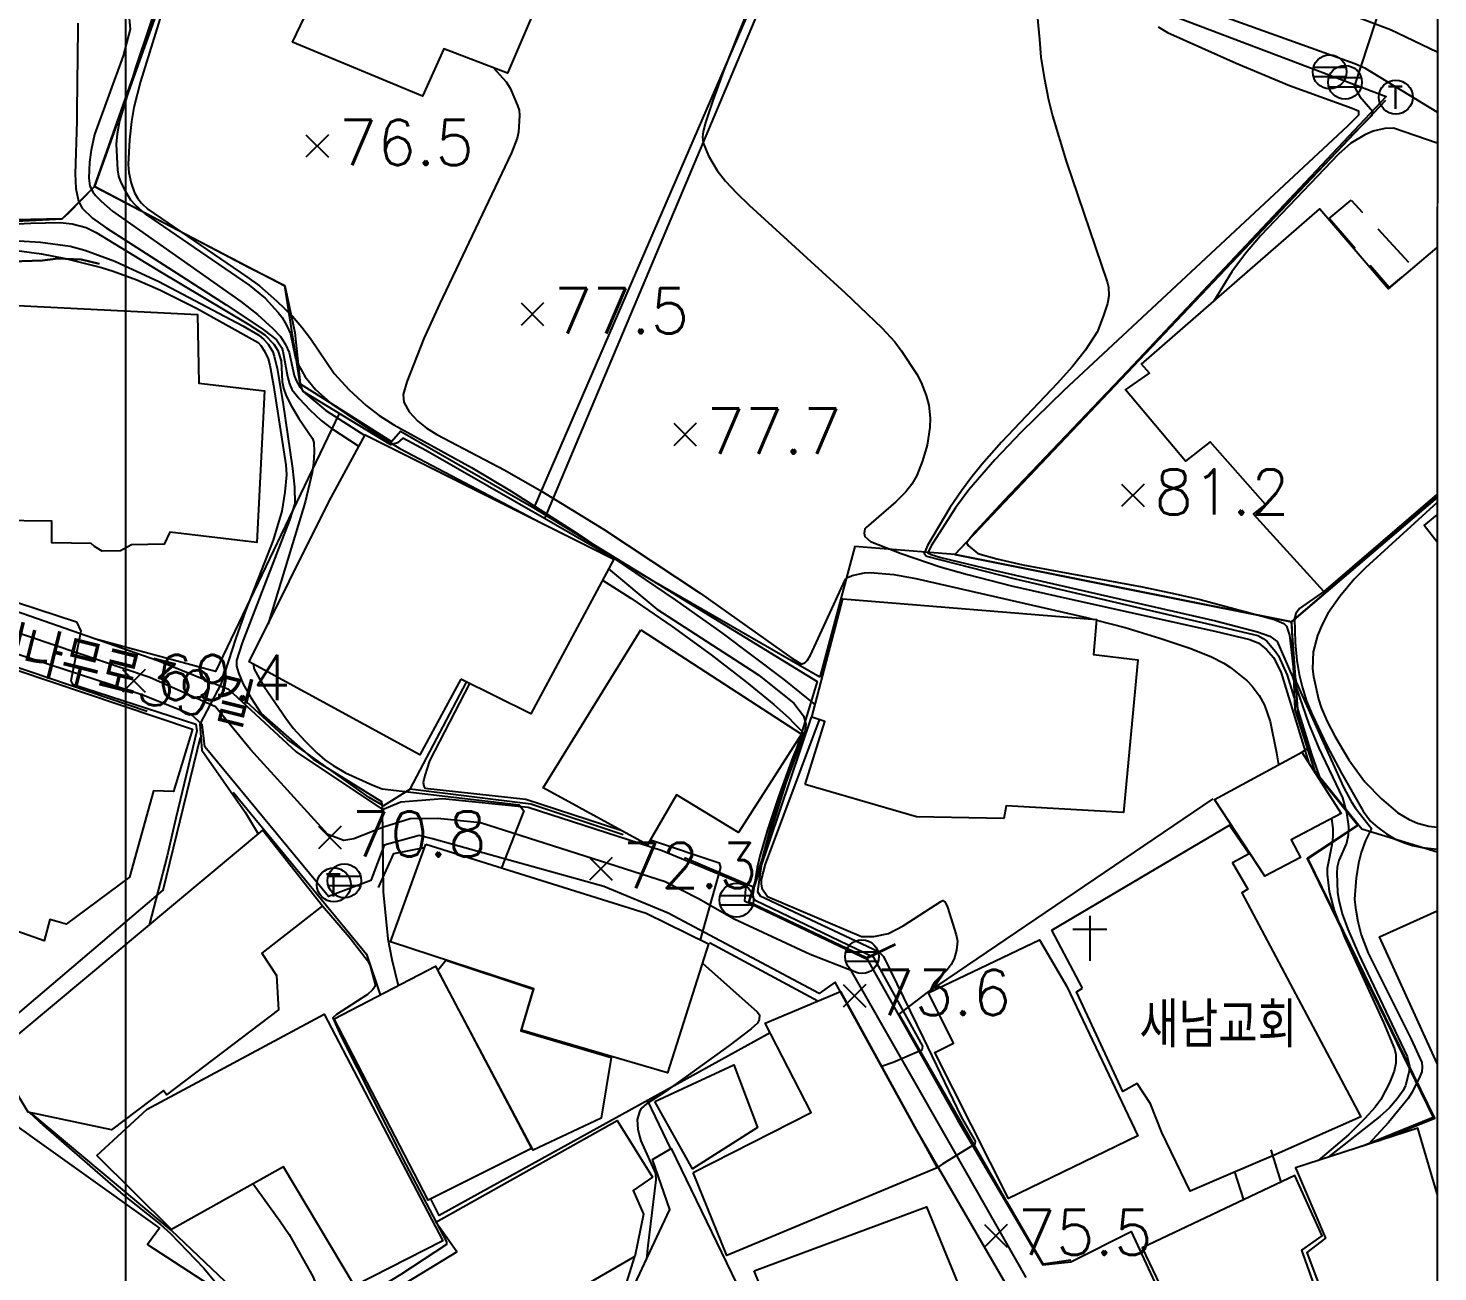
# Model space of a CAD drawing. Extents: x 199116 to 199565, y 548943 to 549516.
# Drawn here: x 199495.7 to 199558.1, y 549035.1 to 549090.2 of the extents above; entities that cross this region are included whole.
import ezdxf
from ezdxf.enums import TextEntityAlignment as Align

# ---------------------------------------------------------------- set-up
doc = ezdxf.new("R2010")
doc.units = 0
doc.header["$MEASUREMENT"] = 0
doc.linetypes.add('ANYANG3', pattern=[3, 2, -1])
for name, color, linetype in [('A0013114', 1, 'CONTINUOUS'), ('A0023210', 7, 'CONTINUOUS'), ('B0014111', 7, 'CONTINUOUS'), ('B0014112', 7, 'CONTINUOUS'), ('B0014116', 7, 'ANYANG3'), ('B0014421', 7, 'CONTINUOUS'), ('B0024121', 7, 'CONTINUOUS'), ('B0024122', 7, 'CONTINUOUS'), ('C0226232', 7, 'CONTINUOUS'), ('C0236241', 7, 'CONTINUOUS'), ('F0017111', 30, 'CONTINUOUS'), ('F0017114', 7, 'CONTINUOUS'), ('F0027132', 7, 'CONTINUOUS'), ('F0027217', 7, 'CONTINUOUS'), ('F0047224', 7, 'CONTINUOUS'), ('H0017334', 7, 'CONTINUOUS'), ('H0037335', 7, 'CONTINUOUS'), ('H0049111', 7, 'CONTINUOUS'), ('H0049140', 7, 'CONTINUOUS')]:
    doc.layers.add(name, color=color, linetype=linetype)
doc.styles.add('GHS', font='ROMANS', dxfattribs={"bigfont": 'NGSW.shx'})
doc.styles.add('HIST', font='romans.shx', dxfattribs={"bigfont": 'ngsw.shx'})

# ---------------------------------------------------------------- blocks, each defined once
blk = doc.blocks.new('F0027217')
at = {"layer": 'F0027217'}
for points in [[(0.5, 0.5), (-0.5, -0.5)], [(-0.5, 0.5), (0.5, -0.5)]]:
    blk.add_lwpolyline(points, dxfattribs=at)
blk = doc.blocks.new('C0226232')
at = {"layer": 'C0226232'}
for points in [[(-0.72, 0.211), (0.72, 0.211)], [(-0.722, -0.202), (0.722, -0.202)]]:
    blk.add_lwpolyline(points, dxfattribs=at)
blk.add_circle((0, 0), 0.75, dxfattribs=at)
blk = doc.blocks.new('C0236241')
at = {"layer": 'C0236241'}
blk.add_circle((0, 0), 0.75, dxfattribs=at)
at = {"layer": 'C0236241', "style": 'GHS'}
blk.add_text('T', height=1, dxfattribs=at).set_placement((-0.362, -0.524))
blk = doc.blocks.new('B0014421')
at = {"layer": 'B0014421'}
for points in [[(0, 2), (0, 0)], [(-0.75, 1.4), (0.75, 1.4)]]:
    blk.add_lwpolyline(points, dxfattribs=at)

msp = doc.modelspace()

# ---------------------------------------------------------------- linework, layer by layer
at = {"layer": 'A0013114', "flags": 128}
for points in [[(199558.118, 549086.461), (199554.94, 549088.4), (199554.47, 549088.61), (199536.97, 549094.9)], [(199491.02, 549065.82), (199501.44, 549062.19), (199504.57, 549060.92), (199507.57, 549058.14), (199511.39, 549055.58), (199512.21, 549055.93), (199514.05, 549056.08), (199517.85, 549055.69), (199523.78, 549053.77), (199527.48, 549052.24), (199527.43, 549051.54), (199532.86, 549048.96), (199536.885, 549041.809), (199540.65, 549035.42), (199541.89, 549035.55), (199544.55, 549036.9), (199546.25, 549033.24)], [(199539.17, 549034.3), (199535.327, 549040.908), (199535, 549041.47), (199531.45, 549047.94), (199530.73, 549047.44), (199524.04, 549051), (199521.19, 549052.17), (199513.6, 549054.29), (199513.01, 549054.43), (199511.46, 549054.01), (199510.88, 549052.44), (199509, 549051.74), (199503.52, 549058.36), (199503.4, 549059.35), (199502.91, 549059.8), (199500.73, 549060.67), (199491.89, 549063.54)]]:
    msp.add_lwpolyline(points, dxfattribs=at)
at = {"layer": 'A0023210', "flags": 128}
for points in [[(199558.118, 549089.122), (199556.038, 549090.119), (199552.238, 549091.554), (199538.782, 549097.071), (199524.617, 549102.98), (199516.737, 549106.401), (199504.634, 549111.335), (199500.87, 549113.208), (199491.964, 549117.935), (199486.797, 549127.032), (199483.86, 549131.78), (199480.125, 549137.844), (199475.304, 549145.67), (199467.39, 549160.096), (199466.011, 549167.268), (199466.054, 549169.234), (199469.338, 549180.799), (199472.775, 549182.927)], [(199539.91, 549034.86), (199536.726, 549040.443), (199532.16, 549048.45), (199530.332, 549049.162), (199526.974, 549050.724), (199525.389, 549051.63), (199523.91, 549052.39), (199515.73, 549054.99), (199513.83, 549055.19), (199512.61, 549055.18), (199511.43, 549054.8), (199510.121, 549054.282), (199509.673, 549054.215), (199508.969, 549054.485), (199505.55, 549058.25), (199503.99, 549060.14), (199501.09, 549061.43), (199491.46, 549064.68)]]:
    msp.add_lwpolyline(points, dxfattribs=at)
at = {"layer": 'B0014111', "flags": 128}
for points in [[(199548.254, 549056.03), (199552.11, 549058.131), (199553.865, 549055.417), (199551.648, 549054.243), (199552.06, 549053.464), (199550.482, 549052.629)], [(199542.404, 549047.674), (199541.048, 549050.249), (199548.916, 549054.897), (199549.779, 549053.625), (199549.05, 549053.219), (199549.73, 549052.053), (199549.452, 549051.891), (199554.73, 549041.97), (199550.86, 549040.27), (199548.953, 549039.456), (199547.177, 549038.68), (199545.922, 549041.278), (199545.42, 549042.55), (199544.82, 549043.46), (199544.18, 549043.1), (199542.14, 549047.52)], [(199541.708, 549047.753), (199544.853, 549041.138), (199539.126, 549038.367), (199535.854, 549044.83), (199536.681, 549045.243), (199535.581, 549047.472), (199540.495, 549049.82)]]:
    msp.add_lwpolyline(points, close=True, dxfattribs=at)
at = {"layer": 'B0014112', "flags": 128}
for points in [[(199519.871, 549098.437), (199520.55, 549098.18), (199518.6, 549093.72), (199519.18, 549093.45), (199516.93, 549088.2), (199514.11, 549089.27), (199513.16, 549087.17), (199507.41, 549089.57), (199508.3, 549091.45), (199503.11, 549093.76), (199507.203, 549103.255), (199508.022, 549105.381), (199515.929, 549102.073), (199516.213, 549102.752), (199520.759, 549100.671)], [(199514.86, 549061.353), (199513.039, 549058.001), (199505.49, 549062.124), (199509.023, 549069.239), (199510.628, 549072.182), (199521.639, 549066.672), (199517.961, 549059.819)], [(199513.85, 549048.474), (199514.199, 549048.918), (199518.073, 549047.634), (199517.515, 549045.792), (199521.517, 549044.604), (199521.085, 549041.916), (199518.072, 549040.503)], [(199493.84, 549042.53), (199501.51, 549037.05), (199500.98, 549036.32), (199503.69, 549034.56), (199502.61, 549033.09), (199501.87, 549033.43), (199499.83, 549030.41), (199496.95, 549032.07), (199496.43, 549031.46), (199489.83, 549036.55)], [(199526.357, 549027.406), (199522.575, 549034.564), (199523.33, 549036.181), (199524.118, 549037.868), (199523.358, 549040.084), (199524.172, 549040.572), (199528.867, 549030.907), (199528.393, 549028.242)]]:
    msp.add_lwpolyline(points, close=True, dxfattribs=at)
for points in [[(199558.117, 549069.557), (199553.09, 549065.24), (199549.98, 549068.67), (199550.51, 549069.09), (199548.059, 549071.862), (199546.959, 549071.012), (199544.305, 549074.165), (199545.364, 549074.91), (199545.01, 549075.31), (199552.92, 549082.19), (199555.96, 549078.65), (199558.117, 549080.478)], [(199491.8, 549068.41), (199492.26, 549078.05), (199503.2, 549077.5), (199503.26, 549074.47), (199506.16, 549074.12), (199505.82, 549067.41), (199501.97, 549067.87), (199501.72, 549067.33), (199500.27, 549067.3), (199499.79, 549067.04), (199498.98, 549067.02), (199498.63, 549067.23), (199498.48, 549067.36), (199496.75, 549067.4), (199496.74, 549068.36), (199491.8, 549068.41)], [(199558.117, 549067.424), (199557.54, 549068.17), (199558.117, 549068.637)], [(199530.11, 549056.7), (199530.99, 549059.48), (199530.41, 549059.67), (199531.79, 549064.91), (199543.02, 549064), (199542.89, 549062.45), (199544.85, 549062.22), (199544.22, 549055.45), (199539.02, 549055.75), (199538.92, 549055.19), (199535.04, 549055.26), (199530.11, 549056.7)], [(199522.83, 549063.55), (199529.95, 549058.92), (199527.16, 549054.57), (199524.41, 549056.24), (199523.132, 549054.015), (199518.51, 549056.54), (199522.83, 549063.55)], [(199491.99, 549062.83), (199502.98, 549059.14), (199502.14, 549056.38), (199501.25, 549056.42), (199500.19, 549052.59), (199497.38, 549050.51), (199496.65, 549050.72), (199496.41, 549049.77), (199492.17, 549051.26), (199492.36, 549052.42), (199490.8, 549053.05), (199489.79, 549054.49), (199490.27, 549056.71), (199490.07, 549056.83), (199491.99, 549062.83)], [(199494.16, 549044.73), (199506.09, 549054.67), (199508.73, 549051.32), (199506.05, 549049.23), (199506.7, 549048.24), (199506.79, 549046.72), (199501.82, 549042.95), (199501.69, 549043.14), (199499.38, 549041.4), (199495.7, 549042.19), (199494.16, 549044.73)], [(199513.31, 549054.05), (199523.07, 549050.99), (199525.83, 549049.64), (199524.01, 549043.93), (199517.55, 549045.81), (199518.1, 549047.65), (199511.74, 549049.73), (199513.31, 549054.05)], [(199558.115, 549044.335), (199555.564, 549049.948), (199558.116, 549051.1)], [(199509.25, 549046.32), (199513.74, 549048.65), (199517.99, 549040.57), (199513.42, 549038.29), (199509.25, 549046.32)], [(199525.16, 549039.51), (199530.38, 549042.17), (199528.35, 549046.12), (199531.68, 549047.53), (199535.96, 549039.72), (199526.64, 549035.83), (199525.16, 549039.51)], [(199498.73, 549040.27), (199500.96, 549042.31), (199508.81, 549046.53), (199514.06, 549036.49), (199510.15, 549034.5), (199507.01, 549039.77), (199502.04, 549036.99), (199498.73, 549040.27)], [(199523.45, 549042.66), (199526.95, 549044.28), (199528, 549041.51), (199525.13, 549039.67), (199523.45, 549042.66)], [(199511.51, 549034.07), (199514.68, 549036), (199513.76, 549037.32), (199521.79, 549041.82), (199523.35, 549039.3), (199522.49, 549038.72), (199522.96, 549037.67), (199522.57, 549035.79), (199513.55, 549030.56), (199511.51, 549034.07)], [(199558.115, 549038.567), (199557.26, 549041.48), (199551.84, 549039.72), (199553.17, 549036.61), (199552.34, 549035.97), (199553.66, 549032.44), (199558.115, 549033.591)], [(199548.45, 549029.03), (199554.11, 549030.46), (199552.11, 549036.07), (199553.02, 549036.71), (199551.8, 549039.38), (199545.04, 549036.18), (199548.45, 549029.03)], [(199527.85, 549035.16), (199535.49, 549037.99), (199536.99, 549034.31), (199536.35, 549034.02), (199537.89, 549025.64), (199531.82, 549024.68), (199529.72, 549024.31), (199528.23, 549024.78), (199528.74, 549030.176), (199529.84, 549030.27), (199527.85, 549035.16)]]:
    msp.add_lwpolyline(points, dxfattribs=at)
at = {"layer": 'B0014116', "flags": 128}
msp.add_lwpolyline([(199553.329, 549081.761), (199554.301, 549082.567), (199557.054, 549079.6), (199555.987, 549078.698)], close=True, dxfattribs=at)
at = {"layer": 'B0024121', "flags": 128}
for points in [[(199498.63, 549083.18), (199497.48, 549082), (199497.2, 549081.74), (199493.03, 549081.65), (199479.84, 549080.86), (199474.96, 549102.27), (199484.83, 549107.82), (199493.88, 549112.04), (199500.22, 549109.61)], [(199524.19, 549099.53), (199530.56, 549096.92), (199518.57, 549068.47), (199513.31, 549071.49), (199512.29, 549072.03), (199512.06, 549071.82), (199511.76, 549071.73), (199507.88, 549074.1), (199507.74, 549074.43), (199507.06, 549078.77), (199506.23, 549079.2), (199505.49, 549079.57), (199498.63, 549083.18), (199506.94, 549106.78), (199520.39, 549101.14)], [(199435.991, 549087.597), (199431.873, 549075.644), (199431.885, 549075.642), (199443.257, 549073.6), (199449.211, 549072.99), (199451.494, 549073.36), (199453.454, 549073.82), (199457.314, 549074.4), (199477.945, 549078.871), (199479.833, 549079.36), (199496.331, 549079.9), (199497.011, 549079.98), (199498.037, 549079.94), (199498.835, 549079.751)], [(199509.47, 549073.12), (199503.99, 549061.7), (199498.64, 549063.15)], [(199558.116, 549053.701), (199554.77, 549054.72), (199552.703, 549057.266), (199551.97, 549059.63), (199551.66, 549063.9), (199558.117, 549069.427)], [(199530.76, 549061.44), (199518.57, 549068.47)], [(199551.66, 549063.9), (199536.75, 549066.88)], [(199487.995, 549054.277), (199489.187, 549054.935), (199491.41, 549063.17), (199500.97, 549059.94)], [(199522.06, 549054.46), (199517.96, 549055.82), (199512.62, 549056.49), (199515.112, 549061.228)], [(199512.62, 549056.49), (199511.43, 549055.75), (199510.8, 549056.12), (199507.18, 549058.68), (199505.37, 549060.36)], [(199534.1, 549049.62), (199532.83, 549049.02), (199527.63, 549051.49), (199530.39, 549059.68)], [(199494.648, 549032.834), (199492.904, 549034.014), (199487.502, 549037.306), (199492.401, 549043.394), (199492.065, 549043.845), (199501.68, 549052.01), (199503.33, 549058.79)], [(199552.117, 549058.12), (199552.35, 549058.27)], [(199504.78, 549056.36), (199510.69, 549049.18), (199511.29, 549047.38)], [(199539.07, 549038.2), (199534.28, 549046.52), (199535.537, 549047.479), (199548.196, 549056.055)], [(199555.52, 549040.92), (199558.01, 549041.92), (199552.39, 549053.4), (199554.63, 549054.89)], [(199511.21, 549052.13), (199511.9, 549053.64), (199513.255, 549053.899)], [(199527.85, 549052.13), (199524.77, 549053.45)], [(199525.88, 549049.69), (199530.68, 549047.11)], [(199528.57, 549045.69), (199513.9, 549037.61), (199513.53, 549038.34)], [(199523.13, 549042.68), (199524.154, 549040.562)], [(199505.92, 549033.27), (199502.05, 549036.94), (199495.82, 549042.16)], [(199541.88, 549035.63), (199540.66, 549035.46), (199539.07, 549038.2)], [(199521.9, 549033.66), (199522.57, 549035.79)]]:
    msp.add_lwpolyline(points, dxfattribs=at)
at = {"layer": 'B0024122', "flags": 128}
msp.add_lwpolyline([(199530.56, 549096.92), (199536.9, 549094.35), (199547.075, 549090.482), (199555.846, 549087.16), (199536.75, 549066.88), (199532.31, 549067.24), (199530.76, 549061.44)], dxfattribs=at)
at = {"layer": 'F0017111', "flags": 128}
for points, elevation in [([(199503.59, 549097.25), (199500.67, 549087.82), (199500.38, 549086.68), (199500.27, 549086.05), (199500.18, 549085.24), (199500.12, 549084.15), (199500.15, 549083.79), (199500.26, 549083.32), (199500.41, 549082.89), (199500.55, 549082.64), (199500.71, 549082.43), (199501, 549082.17), (199505.38, 549079.17), (199505.94, 549078.77), (199506.7, 549078.11), (199507.4, 549077.43), (199507.82, 549076.95), (199508.2, 549076.45), (199509.25, 549074.89), (199509.92, 549074.17), (199510.67, 549073.47), (199511.25, 549073.03), (199511.89, 549072.62), (199515.33, 549070.73), (199517.09, 549069.68), (199519.95, 549067.86), (199524.35, 549064.87), (199526.43, 549063.41), (199529.17, 549061.34), (199530.556, 549060.223)], 76), ([(199529.51, 549095.69), (199527.19, 549090.04), (199526.51, 549088.33), (199526.02, 549086.98), (199525.7, 549086.01), (199525.59, 549085.61), (199525.56, 549085.37), (199525.6, 549085.11), (199525.83, 549084.53), (199526.21, 549083.89), (199526.59, 549083.41), (199527.07, 549082.9), (199527.64, 549082.35), (199531.89, 549078.46), (199533.51, 549076.91), (199534.08, 549076.3), (199534.37, 549075.92), (199535.06, 549074.87), (199535.26, 549074.5), (199535.47, 549073.92), (199535.59, 549073.49), (199535.65, 549072.92), (199535.64, 549072.51), (199535.52, 549071.72), (199535.32, 549071.02), (199535.06, 549070.38), (199534.84, 549070), (199534.58, 549069.66), (199534.13, 549069.21), (199532.81, 549068.07), (199532.76, 549068.01), (199532.73, 549067.83), (199532.76, 549067.67), (199533.01, 549067.46), (199534.37, 549066.93), (199536.1, 549066.33), (199537.31, 549065.99), (199539.26, 549065.49), (199541.67, 549064.94), (199548.27, 549063.49), (199549.82, 549063.12), (199550.21, 549062.95), (199550.55, 549062.67), (199550.86, 549062.32), (199551.18, 549061.68), (199552.426, 549057.642)], 78), ([(199555.97, 549092.3), (199554.44, 549087.6), (199554.68, 549087.16), (199555.26, 549086.49), (199555.21, 549086.31), (199554.4, 549085.51), (199553.5, 549084.55), (199538.91, 549069.25), (199537.67, 549067.91), (199537.26, 549067.4), (199537.33, 549067.28), (199537.77, 549066.93), (199538.6, 549066.68), (199539.76, 549066.42), (199545.05, 549065.44), (199546.5, 549065.14), (199547.61, 549064.88), (199550.91, 549064), (199551.32, 549063.82), (199551.43, 549063.71), (199551.57, 549063.3), (199551.73, 549061.91), (199551.87, 549061.23), (199553.96, 549056.57), (199554.3, 549055.94), (199554.5, 549055.64), (199555.21, 549054.75), (199554.94, 549054.22), (199554.74, 549053.68), (199554.62, 549053.21), (199554.53, 549052.56), (199554.45, 549051.61), (199554.49, 549051.23), (199554.6, 549050.63), (199554.75, 549050.04), (199555.06, 549049.22), (199556.96, 549045.42), (199557.43, 549044.38), (199557.45, 549044.19), (199557.43, 549043.97), (199557.35, 549043.76), (199557, 549043.07), (199556.82, 549042.79), (199555.95, 549041.72), (199555.07, 549040.77)], 81), ([(199540.362, 549091.084), (199540.5, 549089.68), (199540.55, 549088.9), (199540.7, 549088), (199540.89, 549087.02), (199541.07, 549086.3), (199541.68, 549084.3), (199543.5, 549078.95), (199543.55, 549078.71), (199543.56, 549078.33), (199543.51, 549078), (199543.35, 549077.5), (199543.07, 549076.76), (199542.52, 549075.92), (199541.96, 549075.21), (199541.28, 549074.45), (199538.81, 549071.85), (199537.94, 549070.86), (199537.46, 549070.26), (199537.04, 549069.7), (199536.52, 549068.94), (199535.54, 549067.28), (199535.38, 549066.92), (199535.49, 549066.8), (199539.42, 549065.8), (199550.17, 549063.29), (199550.41, 549063.16), (199550.56, 549063.04), (199550.95, 549062.58), (199551.08, 549062.39), (199551.46, 549061.54), (199552.55, 549058.03), (199552.995, 549056.763)], 79), ([(199497.892, 549090.411), (199497.892, 549090.174), (199497.85, 549086.525), (199497.85, 549086.07), (199497.78, 549083.73), (199497.8, 549083.09), (199497.92, 549082.53), (199498.09, 549082.22), (199498.55, 549081.77), (199499.15, 549081.35), (199504.47, 549077.93), (199506.05, 549076.88), (199506.54, 549076.52), (199506.7, 549076.39), (199506.93, 549076.03), (199506.98, 549075.88), (199507.19, 549074.76), (199507.27, 549074.43), (199507.38, 549074.19), (199507.7, 549073.78), (199508.17, 549073.29), (199508.68, 549072.82), (199509.12, 549072.48), (199510.352, 549071.666)], 73), ([(199500.174, 549090.633), (199500.211, 549090.147), (199499.908, 549088.959), (199498.631, 549085.473), (199498.48, 549084.79), (199498.41, 549084.26), (199498.38, 549083.54), (199498.43, 549083.19), (199498.56, 549082.94), (199498.68, 549082.77), (199498.93, 549082.52), (199499.43, 549082.09), (199505.11, 549078.08), (199505.86, 549077.51), (199506.54, 549076.89), (199506.87, 549076.53), (199507.1, 549076.18), (199507.26, 549075.82), (199507.48, 549074.8), (199507.56, 549074.58), (199507.73, 549074.29), (199507.99, 549073.99), (199508.88, 549073.26), (199510.613, 549072.155)], 74), ([(199516.29, 549088.44), (199516.87, 549087.81), (199517.04, 549087.53), (199517.37, 549086.76), (199517.44, 549086.56), (199517.46, 549086.32), (199517.41, 549085.58), (199517.35, 549085.32), (199517.1, 549084.67), (199513.92, 549077.97), (199513.23, 549076.44), (199512.47, 549074.53), (199512.31, 549073.96), (199512.33, 549073.62), (199512.57, 549073.2), (199512.95, 549072.78), (199513.33, 549072.49), (199513.8, 549072.19), (199516.81, 549070.62), (199518.44, 549069.69), (199521.18, 549068), (199525.46, 549065.17), (199529.53, 549062.29), (199529.96, 549062.03), (199530.11, 549062.1), (199530.21, 549062.19), (199530.33, 549062.39), (199531.9, 549065.78), (199532.03, 549065.88), (199532.19, 549065.95), (199532.75, 549066.07), (199533, 549066.08), (199534.04, 549065.99), (199535.02, 549065.81), (199542.58, 549064.09), (199542.859, 549064.013)], 77), ([(199558.118, 549085.101), (199556.18, 549085.76), (199555.79, 549085.74), (199555.28, 549085.62), (199554.9, 549085.46), (199554.29, 549085.1), (199553.74, 549084.61), (199550.28, 549080.99), (199549.62, 549080.21), (199549.02, 549079.39), (199548.215, 549078.097)], 82), ([(199489.01, 549081.21), (199495.81, 549081.55), (199497.11, 549081.58), (199497.65, 549081.52), (199498.27, 549081.36), (199498.71, 549081.14), (199501.44, 549079.47), (199505.47, 549077.07), (199506.18, 549076.61), (199506.58, 549076.19), (199506.76, 549075.91), (199506.91, 549075.46), (199506.95, 549074.54), (199507, 549074.25), (199507.13, 549073.9), (199507.36, 549073.45), (199507.69, 549072.9), (199508.29, 549072.02), (199508.35, 549071.84), (199508.37, 549071.43), (199508.34, 549070.93), (199508.27, 549070.51), (199507.96, 549069.2), (199506.324, 549063.803)], 72), ([(199495.28, 549080.77), (199496.24, 549080.71), (199497.55, 549080.53), (199498.2, 549080.36), (199499.54, 549079.87), (199501.49, 549078.97), (199505.21, 549077), (199505.92, 549076.59), (199506.14, 549076.4), (199506.33, 549076.2), (199506.53, 549075.86), (199506.59, 549075.66), (199506.72, 549075.11), (199506.97, 549073.62), (199507.4, 549070.69), (199507.49, 549069.86), (199507.51, 549069.14), (199507.27, 549068.4), (199505.17, 549062.97), (199504.93, 549062.18), (199504.93, 549061.94), (199505.01, 549061.64), (199505.22, 549061.14), (199505.56, 549060.54), (199506.01, 549059.84), (199508.32, 549057.81), (199511.35, 549055.94), (199511.38, 549055.67), (199511.42, 549051.94), (199511.63, 549049.86), (199511.8, 549048.95), (199512.08, 549047.789)], 71), ([(199558.117, 549069.187), (199554.94, 549066.29), (199554.43, 549065.78), (199553.8, 549065.02), (199553.27, 549064.27), (199553.01, 549063.78), (199552.81, 549063.29), (199552.62, 549062.57), (199552.59, 549061.82), (199552.63, 549061.48), (199552.86, 549060.48), (199552.97, 549060.11), (199553.24, 549059.48), (199553.58, 549058.83), (199554.2, 549057.79), (199554.91, 549056.81), (199555.64, 549056.06), (199556.37, 549055.44), (199556.87, 549055.15), (199557.24, 549054.98), (199557.74, 549054.85), (199558.116, 549054.801)], 83), ([(199491.74, 549065.89), (199497.84, 549063.9), (199498.03, 549063.48), (199497.58, 549061.29), (199497.66, 549061.14), (199503.12, 549059.37), (199503.16, 549059.07), (199502.24, 549055.21), (199501.85, 549053.54), (199501.05, 549050.471)], 69), ([(199521.141, 549065.744), (199522.39, 549064.94), (199524.22, 549063.69), (199525.95, 549062.43), (199527.51, 549061.23), (199528.72, 549060.24), (199529.39, 549059.65), (199529.6, 549059.42), (199529.94, 549059.08), (199529.99, 549059.02), (199529.99, 549058.92), (199529.57, 549057.91), (199528.93, 549056.15), (199528.45, 549054.68), (199528.11, 549053.52), (199527.99, 549053.02), (199527.78, 549051.74), (199527.9, 549051.57), (199533.13, 549049.06), (199535.31, 549045.1), (199535.28, 549044.93), (199534.02, 549044.39), (199533.5, 549044.21)], 74), ([(199553.09, 549065.24), (199552.01, 549064.49), (199551.85, 549064.26), (199551.79, 549064.04), (199551.82, 549062.98), (199551.9, 549062.18), (199552, 549061.57), (199552.14, 549060.98), (199552.33, 549060.39), (199552.57, 549059.79), (199553.22, 549058.42), (199553.87, 549057.2), (199554.84, 549055.52), (199555.16, 549055.07), (199555.47, 549054.8), (199555.86, 549054.51), (199556.25, 549054.28), (199556.62, 549054.12), (199557.02, 549053.99), (199557.45, 549053.9), (199558.116, 549053.83)], 82), ([(199543.02, 549063.97), (199544.29, 549063.64), (199545.83, 549063.18), (199547.2, 549062.71), (199548.12, 549062.35), (199548.66, 549062.07), (199548.96, 549061.88), (199549.69, 549061.28), (199549.92, 549061.05), (199550.22, 549060.64), (199550.46, 549060.2), (199550.72, 549059.48), (199551, 549058.1), (199551.08, 549057.57)], 77), ([(199505.661, 549062.031), (199505.71, 549061.8), (199505.85, 549061.53), (199506.17, 549061.01), (199507.11, 549059.63), (199507.44, 549059.19), (199507.96, 549058.61), (199508.48, 549058.09), (199508.84, 549057.79), (199509.2, 549057.53), (199509.76, 549057.21), (199510.96, 549056.66), (199511.38, 549056.5), (199517.44, 549055.8), (199517.65, 549055.53), (199516.669, 549052.997)], 72), ([(199515.248, 549061.161), (199513.47, 549057.74), (199513.26, 549057.09), (199513.19, 549056.78), (199513.22, 549056.62), (199513.27, 549056.53), (199517.74, 549056.05), (199521.911, 549054.682)], 73), ([(199530.73, 549059.56), (199528.35, 549053.17), (199528.17, 549052.49), (199528.16, 549052.3), (199528.2, 549052.11), (199528.44, 549051.73), (199532.61, 549049.97), (199533.16, 549049.97), (199533.8, 549050.1), (199534.46, 549050.44), (199536.13, 549051.52), (199536.21, 549051.56), (199536.32, 549051.48), (199536.42, 549051.26), (199536.81, 549050.04), (199536.86, 549049.76), (199536.82, 549049.36), (199536.72, 549048.97), (199536.59, 549048.73), (199536.41, 549048.49), (199535.87, 549047.97), (199535.74, 549047.77), (199535.67, 549047.58), (199535.66, 549047.51)], 76), ([(199553.431, 549055.187), (199553.49, 549054.75), (199553.49, 549054.38), (199553.45, 549054.02), (199553.24, 549052.98), (199553.24, 549052.73), (199553.33, 549051.95), (199553.55, 549051.11), (199554.01, 549049.93), (199555.73, 549046.15), (199556.22, 549044.99), (199556.28, 549044.74), (199556.28, 549044.35), (199556.2, 549044), (199556, 549043.49), (199555.62, 549042.74), (199555.37, 549042.41), (199554.91, 549041.9), (199554.19, 549041.18), (199552.833, 549040.042)], 79), ([(199523.263, 549054.239), (199526.31, 549053.23), (199526.37, 549053.02), (199525.46, 549049.821)], 73), ([(199525.56, 549048.78), (199527.99, 549046.63), (199528.09, 549046.5), (199528.08, 549046.28), (199528, 549046.12), (199527.72, 549045.87), (199526.73, 549045.12), (199523.87, 549043.06), (199523.09, 549042.56), (199522.85, 549042.35), (199522.79, 549042.24), (199522.68, 549041.86), (199522.7, 549041.43), (199522.77, 549041.12), (199522.84, 549040.91), (199523.48, 549039.47), (199523.5, 549039.19), (199523.15, 549036.27), (199523.13, 549036.15), (199523.093, 549035.673)], 73), ([(199495.74, 549042.18), (199496.37, 549041.59), (199499.91, 549038.52), (199501.56, 549037.21), (199502, 549036.81), (199503.48, 549035.27), (199503.97, 549034.68), (199504.06, 549034.43), (199504.17, 549034), (199504.27, 549033.39), (199504.582, 549028.239)], 68), ([(199550.749, 549040.511), (199551.19, 549039.091)], 78), ([(199549.135, 549039.535), (199549.528, 549038.305)], 77), ([(199505.663, 549039.016), (199506.85, 549037.37), (199507.25, 549036.76), (199508.31, 549034.91), (199508.46, 549034.54), (199508.73, 549033.6), (199508.65, 549033.29), (199508.557, 549033.197)], 69)]:
    msp.add_lwpolyline(points, dxfattribs=dict(at, elevation=elevation))
at = {"layer": 'F0017114', "flags": 128}
for points, elevation in [([(199501.672, 549092.093), (199500.46, 549088.47), (199499.74, 549086.08), (199499.64, 549085.5), (199499.6, 549085.05), (199499.66, 549083.92), (199499.7, 549083.64), (199499.8, 549083.35), (199500, 549082.96), (199500.23, 549082.59), (199500.43, 549082.36), (199500.9, 549081.95), (199505.49, 549078.81), (199506.19, 549078.23), (199506.77, 549077.6), (199506.94, 549077.37), (199507.16, 549077.01), (199507.31, 549076.65), (199507.54, 549075.57), (199507.63, 549075.35), (199507.96, 549074.74), (199508.42, 549074.18), (199509.19, 549073.51), (199510.97, 549072.31), (199512.16, 549071.58), (199518.42, 549068.282)], 75), ([(199545.75, 549090.24), (199546.16, 549090), (199549.21, 549088.63), (199551.57, 549087.65), (199554.34, 549086.65), (199554.62, 549086.53), (199554.63, 549086.49), (199554.63, 549086.34), (199554.14, 549085.84), (199541.57, 549074.14), (199539.69, 549072.29), (199538.51, 549071.07), (199537.36, 549069.75), (199536.77, 549068.95), (199535.69, 549067.26), (199535.55, 549066.95), (199535.69, 549066.88), (199536.12, 549066.75), (199538.4, 549066.2), (199548.29, 549063.94), (199550.15, 549063.45), (199550.7, 549063.26), (199551.03, 549063.02), (199551.7, 549061.46), (199552.43, 549059.37), (199552.87, 549058.3), (199553.92, 549056.1), (199554.1, 549055.45), (199554.19, 549054.83), (199554.17, 549054.45), (199554.09, 549054.09), (199553.76, 549053.33), (199553.68, 549053.04), (199553.66, 549052.77), (199553.7, 549051.91), (199553.75, 549051.57), (199553.91, 549050.96), (199554.15, 549050.29), (199554.62, 549049.2), (199556.78, 549044.65), (199556.88, 549044.22), (199556.87, 549044), (199556.71, 549043.37), (199556.6, 549043.14), (199556.34, 549042.77), (199556, 549042.38), (199555.57, 549041.99), (199553.287, 549040.19)], 80), ([(199495.19, 549080.34), (199496.28, 549080.19), (199497.35, 549079.98), (199498.94, 549079.59), (199499.46, 549079.42), (199500.51, 549079.04), (199501.56, 549078.59), (199503.15, 549077.78), (199505.88, 549076.26), (199506, 549076.14), (199506.17, 549075.88), (199506.32, 549075.55), (199506.4, 549075.26), (199506.57, 549074.36), (199507.11, 549070.85), (199507.14, 549070.41), (199507.07, 549069.64), (199506.93, 549068.8), (199506.55, 549067.52), (199505.32, 549064.38), (199504.89, 549063.18), (199504.25, 549061.17), (199503.3, 549059.37), (199503.39, 549058.21), (199505.31, 549055.47), (199505.889, 549054.502)], 70), ([(199521.409, 549066.243), (199523.54, 549064.46), (199527.73, 549061.76), (199528.07, 549061.53), (199528.15, 549061.46), (199529.62, 549060.29), (199530.04, 549059.74), (199530.15, 549059.36), (199530.1, 549059.03), (199528.9, 549055.82), (199528.56, 549054.75), (199528.22, 549053.49), (199528, 549051.95), (199528.12, 549051.76), (199533.37, 549049.3), (199533.59, 549049.08), (199535.36, 549045.44), (199537.03, 549041.98), (199537.65, 549040.9), (199537.63, 549040.76), (199536.21, 549039.89), (199535.96, 549039.72)], 75), ([(199508.73, 549051.32), (199509.92, 549049.95), (199510.72, 549048.9), (199510.85, 549048.66), (199511.07, 549047.83), (199511.05, 549047.74), (199510.95, 549047.6), (199510.73, 549047.39), (199509.35, 549046.51), (199509.19, 549046.36), (199509.55, 549045.57), (199512.42, 549039.87), (199514.22, 549036.44), (199514.22, 549036.33), (199512.21, 549034.99), (199508.739, 549032.89)], 70)]:
    msp.add_lwpolyline(points, dxfattribs=dict(at, elevation=elevation))
at = {"layer": 'F0047224', "flags": 128}
for points in [[(199507.06, 549106.73), (199498.63, 549083.18), (199507.06, 549078.77), (199507.51, 549076.71), (199507.74, 549074.43), (199509.57, 549073.278), (199511.79, 549071.88), (199512.19, 549072.34), (199518.09, 549068.95)], [(199530.27, 549097.04), (199518.09, 549068.95), (199530.64, 549061.25), (199529.94, 549058.93)], [(199436.01, 549087.59), (199431.9, 549075.66), (199443.26, 549073.62), (199449.21, 549073.01), (199451.49, 549073.38), (199453.45, 549073.84), (199457.31, 549074.42), (199477.94, 549078.89), (199479.83, 549079.38), (199496.33, 549079.92), (199497.01, 549080), (199498.04, 549079.96), (199498.84, 549079.77)], [(199436.11, 549087.52), (199434.64, 549083.44), (199432.38, 549076.68), (199447.9, 549074.33), (199448.67, 549074.26), (199451.06, 549074.51), (199461.15, 549076.78), (199479.77, 549080.86), (199497.2, 549081.74), (199498.63, 549083.18)], [(199555.83, 549086.98), (199536.75, 549066.88), (199545.66, 549065.099), (199551.66, 549063.9), (199551.81, 549060.01), (199552.686, 549057.26), (199554.6, 549054.89), (199552.35, 549053.41), (199557.93, 549041.95), (199554.77, 549040.67)], [(199558.117, 549069.407), (199551.66, 549063.9)], [(199529.93, 549058.89), (199527.61, 549051.48), (199532.83, 549048.99), (199534.11, 549049.61)]]:
    msp.add_lwpolyline(points, dxfattribs=at)
at = {"layer": 'H0017334', "flags": 128}
msp.add_lwpolyline([(199116.28, 549498.61), (199558.14, 549498.57), (199558.11, 548943.63), (199116.22, 548943.67)], close=True, dxfattribs=at)
at = {"layer": 'H0037335', "flags": 128}
msp.add_lwpolyline([(199500, 549498.575), (199500, 548943.635)], dxfattribs=at)

# ---------------------------------------------------------------- block references
at = {"layer": 'B0014421'}
msp.add_blockref('B0014421', (199542.729, 549048.883), dxfattribs=at)
at = {"layer": 'C0226232'}
for p in [(199553.35, 549088.25), (199554.03, 549087.79), (199509.704, 549052.429), (199527.07, 549051.57), (199532.63, 549049.07)]:
    msp.add_blockref('C0226232', p, dxfattribs=at)
at = {"layer": 'C0236241'}
for p in [(199556.278, 549087.134), (199509.235, 549052.254)]:
    msp.add_blockref('C0236241', p, dxfattribs=at)
at = {"layer": 'F0027217'}
for p in [(199508.5, 549084.97, 76.46), (199518.03, 549077.52, 77.49), (199524.79, 549072.19, 77.71), (199544.63, 549069.5, 81.15), (199500.38, 549061.28, 69.37), (199509.06, 549054.35, 70.78), (199521.06, 549052.96, 72.27), (199532.3, 549047.33, 73.56), (199538.56, 549036.71, 75.48)]:
    msp.add_blockref('F0027217', p, dxfattribs=at)

# ---------------------------------------------------------------- texts
at = {"layer": 'F0027132', "style": 'HIST'}
for s, p in [('76.5', (199509.45, 549084.12)), ('77.5', (199518.98, 549076.67)), ('77.7', (199525.74, 549071.34)), ('81.2', (199545.58, 549068.65)), ('69.4', (199501.33, 549060.43)), ('70.8', (199510.01, 549053.5)), ('72.3', (199522.01, 549052.11)), ('73.6', (199533.25, 549046.48)), ('75.5', (199539.51, 549035.86))]:
    msp.add_text(s, height=2, dxfattribs=at).set_placement(p)
at = {"layer": 'H0049111', "style": 'HIST'}
msp.add_text('회나무로39길', height=2, rotation=346, dxfattribs=at).set_placement((199505.386, 549059.165), align=Align.RIGHT)
at = {"layer": 'H0049140', "style": 'HIST'}
msp.add_text('새남교회', height=2, dxfattribs=at).set_placement((199544.917, 549045.051))

doc.saveas('drawing.dxf')
